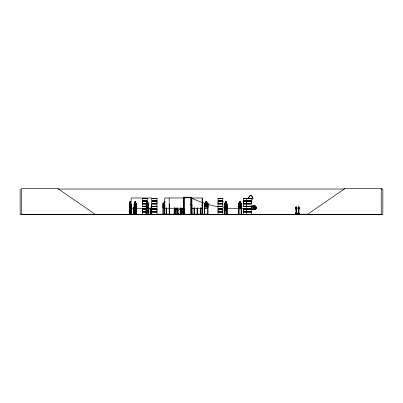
<?xml version="1.0" encoding="UTF-8"?>
<svg xmlns="http://www.w3.org/2000/svg" width="403" height="403" viewBox="0 0 403 403"><rect width="100%" height="100%" fill="white"/><g stroke="black" fill="none" stroke-linecap="round" stroke-linejoin="round"><path stroke-width="0.6" d="M142.345 211.646L142.345 210.467M142.345 203.565L142.345 202.387M156.989 210.467L156.989 209.283L152.188 209.283M156.989 202.387L156.989 201.208L152.188 201.208M218.033 211.646L218.033 209.283L222.839 209.283L222.834 211.646L218.033 211.646L218.038 210.467M218.033 203.565L218.033 201.208L222.839 201.208L222.834 203.565L218.033 203.565L218.038 202.387M222.834 210.467L222.834 209.283M222.834 202.387L222.834 201.208M251.507 210.467L251.502 211.646L243.352 211.646L243.357 210.467M243.352 203.565L243.352 201.208L251.507 201.208L251.502 203.565L243.352 203.565L243.357 202.387M246.707 210.467L246.707 211.646L246.701 209.283M246.707 202.387L246.707 203.565L246.701 201.208M251.502 202.387L251.502 201.208M204.235 214.3L204.321 204.23L204.669 204.23L204.709 214.497M296.422 214.003L296.543 209.056A1.285 0.579 -90 0 0 296.543 207.238A1.285 0.579 -90 0 0 295.721 207.238A1.285 0.579 -90 0 0 295.721 209.056L296.059 213.444M296.492 214.003L296.613 209.056A1.285 0.579 -90 0 0 296.613 207.238A1.285 0.579 -90 0 0 295.792 207.238A1.285 0.579 -90 0 0 295.792 209.056L295.721 209.056M298.905 214.003L299.097 209.056A1.285 0.579 -90 0 0 299.097 207.238A1.285 0.579 -90 0 0 298.275 207.238A1.285 0.579 -90 0 0 298.275 209.056L298.583 213.333M296.024 213.444C296.502 212.834 294.704 213.494 296.109 213.333M295.515 213.273L296.059 213.142M298.034 213.444L298.139 213.142L297.983 213.444M295.832 213.363L295.515 213.137L295.535 213.444M298.019 213.303L298.563 213.353L298.029 213.308M130.406 208.104L130.401 203.011M127.539 214.492L137.75 214.472M127.595 214.497L137.715 214.477M142.289 206.371L145.946 206.442M142.324 214.492L142.345 212.119M156.999 206.417L152.173 206.321M218.013 206.331L222.844 206.442M218.023 214.492L222.844 214.401L222.834 212.119L218.033 212.119L218.033 214.396M246.691 214.492L246.701 212.119M130.386 205.832L130.219 206.845L129.917 206.845L129.902 201.747M135.892 208.064L136.103 206.845M135.907 208.104L136.164 203.455L135.897 203.011M182.378 214.305L185.723 214.467M147.382 205.127L147.977 206.442L147.498 204.92L147.951 203.45L147.372 204.573M191.863 214.446L191.888 197.989M225.74 204.674L226.481 203.47L225.992 204.92L226.466 206.442L225.836 205.192L225.171 206.422L225.675 204.915L225.232 203.45L226.148 203.475L226.148 205.832L225.433 205.832L225.433 203.475L225.826 204.628M147.397 204.674L147.392 204.548M148.294 210.568L148.591 205.918L148.274 205.515L146.496 205.515M148.591 209.308L148.324 210.568L146.475 210.568M162.802 214.492L166.222 214.446L166.293 214.124M162.893 214.467L162.933 203.46L163.331 203.011L164.238 203.011M166.222 214.305L162.827 214.305L166.293 214.23M148.239 208.064L148.5 206.845M148.254 208.104L148.556 206.85M226.627 210.527L226.884 209.303M226.642 210.568L226.944 209.308M129.64 203.011L129.549 203.48L129.902 203.011M241.049 208.104L241.337 203.475L241.029 203.052L238.924 203.052M223.136 214.467L228.572 214.305L223.126 214.472M223.141 214.305L228.572 214.305M237.296 214.467L242.787 214.305M239.951 214.467L237.302 214.305L239.941 214.472M248.162 214.467L253.643 214.305L243.347 214.401L243.352 212.119L251.507 212.119L251.507 214.396M183.97 213.237L183.546 214.456L184.01 213.242L183.97 209.867L183.566 209.404L182.745 209.404L182.745 208.139M147.337 205.192L146.702 206.442L147.166 204.462L147.629 204.462L147.629 204.88L147.166 204.88L146.722 203.45L147.327 204.628M146.173 214.472L146.062 214.124M146.334 214.467L146.37 204.23L146.052 204.23L146.027 214.497M142.294 214.436L150.012 214.472L142.345 214.331M204.457 214.497L200.387 214.29L204.422 214.467M131.056 214.467L131.529 214.124M169.114 214.446L169.129 214.124M174.066 214.305L174.151 209.283L174.499 209.283L174.499 214.497L174.121 213.242M180.156 214.467L180.247 214.124L180.196 214.446M255.819 208.406L255.542 209.036L254.006 209.036L253.346 208.406L253.346 207.228L254.006 206.593L255.542 206.593L255.819 207.228L256.701 207.182L256.671 208.447L255.819 208.406L256.701 208.447M295.268 214.406L295.162 213.661M295.323 214.487L307.827 214.477L307.746 214.195L300.089 214.331M295.968 213.661L295.807 214.406M299.328 213.661L299.328 214.195L297.646 214.195C297.681 212.804 297.303 215.011 297.812 214.477M298.346 214.487L298.452 213.661M305.262 214.195L305.056 214.492M306.879 214.195L306.834 214.492M307.539 214.492L307.756 214.331L295.041 214.492M134.426 203.011L134.179 214.497M224.657 214.497L224.914 203.011M146.516 205.47L146.234 205.923M224.854 205.47L224.597 205.938L224.819 205.47L225.383 205.47M146.208 214.497L146.455 203.011M146.506 210.568L146.465 203.052M190.367 204.543C190.423 203.545 189.591 205.006 190.438 204.452M238.939 203.011L238.652 203.48L238.636 214.497M255.552 209.711L255.85 209.293L255.845 206.366L255.88 207.182M253.341 209.711L255.583 209.711L255.88 208.447M174.121 209.852L174.524 209.404L175.386 209.404M180.262 209.872L180.64 209.444L183.546 209.444M225.433 203.052L225.045 203.475L225.045 205.832L225.433 206.845L226.148 206.845L226.531 205.832L226.148 201.787M147.035 205.515L146.647 205.933L146.647 208.291L147.035 209.303L147.76 209.303L148.143 208.291L148.143 205.933L147.76 205.515M225.408 205.515L225.02 205.933L225.02 208.291L225.408 209.303L226.138 209.303L226.526 208.291L226.526 205.933L226.138 205.515M240.45 201.787L239.563 201.787L239.594 203.052L239.11 203.475L239.11 205.832L239.563 206.845L240.42 206.845L240.878 205.832L240.878 203.475L240.42 203.052L240.42 201.787M307.257 214.497L344.253 189.037L344.253 188.287L381.243 188.287L381.243 214.497L20.15 214.497L20.15 189.037M144.536 214.472L150.082 214.23M174.796 209.867L175.426 209.444L175.386 208.139M252.55 206.386L253.371 205.923M57.972 189.037L344.444 189.037M380.961 189.037L382.85 189.037L382.85 214.713L21.45 214.713L21.45 188.554L58.445 188.554L58.445 189.037L95.435 214.497M184.312 197.762L190.75 197.762M184.106 197.989L164.651 197.989L164.631 214.497M142.335 198.362L147.145 198.362M152.183 198.362L156.999 198.362M218.028 198.362L222.844 198.362M243.347 198.362L251.512 198.362M152.183 198.452L156.999 198.457L156.989 200.734L152.188 200.734M218.028 198.452L222.844 198.447L222.834 200.734L218.033 200.734L218.033 198.457M142.345 198.598L147.14 198.598M152.193 198.598L156.989 198.598M218.038 198.598L222.834 198.598M243.357 198.598L251.502 198.598M142.34 200.734L147.145 200.734L147.145 198.457L142.335 198.452L142.345 200.734M142.304 200.896L147.176 200.896M152.153 200.896L157.024 200.896M217.998 200.896L222.874 200.896M243.321 200.896L251.543 200.896M142.304 201.042L147.176 201.042M152.153 201.042L157.024 201.042M217.998 201.042L222.874 201.042M243.321 201.042L251.543 201.042M147.145 201.208L142.34 201.208L142.34 203.565L146.44 203.565M129.862 201.747L130.229 201.747L130.386 203.475L130.406 214.497M134.829 201.747L135.514 201.747L135.816 203.475L135.494 206.845L134.889 206.845L134.562 205.832L134.864 201.747M146.954 201.747L147.775 201.747L147.745 203.052L148.138 203.475L148.138 205.832L147.745 206.845L147.014 206.845L146.621 205.832L146.989 201.747L146.954 203.011L146.42 203.011M165.039 201.747L164.192 201.747L164.238 208.104M129.872 201.787L130.219 201.787M134.849 201.787L135.494 201.787M146.979 201.787L147.745 201.787L147.715 203.052M205.631 201.787L206.81 201.787L206.804 203.052L207.434 203.475L207.434 205.832L206.804 206.845L205.631 206.845L205.001 205.832L205.001 203.475L205.631 203.052L205.585 201.747L206.85 201.747L206.845 203.011L207.666 203.011L208.109 203.455L208.104 206.85L207.671 208.104L204.719 208.104L204.331 206.85L204.331 203.46L204.734 203.011L205.59 203.011M225.433 201.787L226.184 201.787M130.164 201.999L130.164 202.422M165.205 201.999L164.449 201.999L164.449 202.422L165.205 202.422M130.189 203.011L130.441 203.011M134.385 203.011L134.864 203.011M135.479 203.011L135.937 203.011M147.74 203.011L148.279 203.011M224.879 203.011L225.438 203.011M226.174 203.011L226.708 203.011L226.98 203.455L226.949 214.497M239.563 203.011L238.914 203.011L238.621 203.46L238.727 214.497M240.45 203.011L241.07 203.011L241.392 203.455L241.362 214.497M129.645 203.052L130.436 203.052L130.507 203.475L130.517 214.497L130.537 214.124L130.26 214.497L130.285 207.852M134.395 203.052L135.927 203.052M146.43 203.052L148.269 203.052M163.351 203.052L164.238 203.052L163.603 203.475L163.603 205.832L164.238 206.845M204.749 203.052L207.646 203.052M224.894 203.052L226.698 203.052L226.919 203.475M136.128 203.455L136.103 214.497L136.002 207.852M224.667 203.46L224.814 210.568L226.677 210.568M152.188 203.565L156.994 203.565L156.994 201.208M142.304 203.732L146.465 203.732M152.153 203.732L157.024 203.732M217.998 203.732L222.874 203.732M243.321 203.732L251.543 203.732M142.304 203.878L146.465 203.878M152.153 203.878L157.024 203.878M217.998 203.878L222.874 203.878M243.321 203.878L251.543 203.878M146.44 204.044L142.34 204.044L142.34 206.316L145.946 206.321M152.188 204.044L156.994 204.044L156.994 206.316L152.183 206.316L156.989 206.255M251.507 204.044L243.352 204.044L243.352 206.316L251.512 206.321M147.009 204.205L147.815 204.205M131.141 204.23L131.489 204.23L131.529 214.497M135.811 204.23L136.103 204.23M147.035 204.25L147.79 204.25M148.178 204.23L148.5 204.23M151.684 204.23L151.337 204.23L151.296 214.497M162.908 204.23L163.255 204.23L163.215 214.497M169.169 204.23L169.517 204.23L169.557 214.497L169.582 214.179M191.888 204.23L192.045 214.497L192.085 214.124M202.16 204.23L202.059 214.497M202.246 204.23L202.377 214.497M208.079 204.23L207.721 204.23L207.691 214.497L207.681 214.124L208.119 214.124L208.144 214.492M224.657 204.23L224.975 204.23M225.378 204.25L226.138 204.25M238.631 204.23L238.979 204.23L238.964 214.497M146.48 205.47L147.045 205.47M147.785 205.47L148.319 205.47L148.566 205.933M226.128 205.47L226.667 205.47M224.829 205.515L226.657 205.515M251.019 205.862L254.585 205.862L254.585 206.21L251.019 206.21M226.909 205.918L226.637 205.47M142.345 206.255L145.941 206.255M243.357 206.255L251.502 206.255M218.028 206.316L222.844 206.321M243.347 206.442L251.512 206.417M142.335 206.522L145.946 206.527M152.183 206.538L156.999 206.527L156.989 208.809L152.188 208.809M218.028 206.522L222.844 206.538M243.347 206.527L251.512 206.538M142.345 206.674L145.941 206.674M152.193 206.674L156.989 206.674M218.038 206.674L222.834 206.674M243.357 206.674L251.502 206.674M130.446 208.104L129.635 208.104L129.575 206.85M134.179 206.85L134.416 208.104M146.168 206.85L146.445 208.104M224.637 206.85L224.924 208.064M226.98 206.85L226.682 208.104L224.874 208.104M241.367 206.85L241.08 208.104L238.903 208.104L238.621 206.85L238.934 208.104M251.15 207.459L251.855 207.459L251.855 208.049L251.15 208.049M129.645 208.064L130.436 208.064M134.395 208.064L135.927 208.064M146.43 208.064L148.269 208.064M164.515 208.064L163.351 208.064L162.973 206.845L162.973 203.48M207.646 208.064L204.749 208.064L204.371 206.845M224.894 208.064L226.698 208.064M238.924 208.064L241.059 208.064M134.38 208.104L135.942 208.104M146.41 208.104L148.289 208.104M164.51 208.104L163.321 208.104L162.933 206.85M175.426 208.18L176.605 208.18L176.605 209.444L177.239 209.867L177.239 212.225L176.605 213.237L175.426 213.237L174.796 212.225M131.141 208.26L142.345 208.26M148.571 208.26L151.684 208.26M164.651 208.26L184.106 208.26M191.279 208.26L202.16 208.26M142.34 208.809L145.941 208.809M222.839 208.809L218.033 208.809L218.033 206.538M243.352 208.809L251.507 208.809M142.304 208.976L145.957 208.976M152.153 208.976L157.024 208.976M217.998 208.976L222.874 208.976M243.321 208.976L251.543 208.976M299.097 209.056L299.026 209.056A1.285 0.579 -90 0 0 299.026 207.238A1.285 0.579 -90 0 0 298.205 207.238A1.285 0.579 -90 0 0 298.205 209.056L298.275 209.056M142.304 209.122L145.957 209.122M152.153 209.122L157.024 209.122M217.998 209.122L222.874 209.122M243.321 209.122L251.543 209.122M145.941 209.283L142.34 209.283L142.34 211.646L147.145 211.646M146.234 209.308L146.526 210.527M180.247 209.283L180.594 209.283L180.594 214.497L180.222 213.242L180.222 209.852L180.62 209.404L181.481 209.404L181.481 208.139M224.572 209.308L224.844 210.568M174.544 209.444L177.451 209.444L177.869 209.867L177.869 213.237L177.481 214.497L177.532 214.124M184.02 209.429L183.672 209.429L183.713 214.497M251.019 209.631L255.573 209.671M152.188 211.646L156.994 211.646L156.994 209.283M142.304 211.807L147.176 211.807M152.153 211.807L157.024 211.807M217.998 211.807L222.874 211.807M243.321 211.807L251.543 211.807M142.304 211.953L147.176 211.953M152.153 211.953L157.024 211.953M217.998 211.953L222.874 211.953M243.321 211.953L251.543 211.953M142.34 212.119L147.145 212.119M152.188 212.119L156.994 212.119L156.994 214.396L152.173 214.492M300.573 214.089L301.424 214.089M303.056 214.089L303.907 214.089M129.373 214.124L129.65 214.124M133.393 214.124L133.801 214.124L133.801 214.497M134.023 214.124L134.38 214.124M135.781 214.124L136.285 214.124M146.022 214.124L146.405 214.124L146.395 214.497M147.13 214.124L146.763 214.124L146.757 214.497M148.531 214.124L148.153 214.124L148.153 214.497L148.178 209.061M150.505 214.124L150.057 214.124L150.057 214.497M152.682 214.179L150.737 214.179L150.737 214.497M156.963 214.179L184.08 214.179M190.785 214.179L202.588 214.179L202.588 214.497M204.271 214.124L204.709 214.124M226.713 214.124L227.085 214.124L227.08 214.497L227.06 204.23L226.738 204.23L226.718 214.497M238.596 214.124L239.014 214.124L239.004 214.497M241.493 214.124L241.08 214.124L241.085 214.497M295.162 214.195L296.845 214.195L296.845 213.661M150.213 214.472L150.878 214.472L150.188 214.446L150.097 207.852M177.391 214.124L177.431 214.497L173.219 214.285L180.468 214.23L180.468 214.497M180.635 214.23L191.299 214.285M192.715 214.3L196.07 214.467M197.48 214.23L204.457 214.285M204.699 214.23L207.691 214.23M207.933 214.285L208.316 214.305L207.933 214.497M127.59 214.305L137.735 214.305M150.188 214.305L150.848 214.305M152.193 214.331L156.989 214.331M173.235 214.3L176.564 214.467M177.97 214.305L177.919 209.429L177.572 209.429L177.572 214.497M180.927 214.29L180.897 214.124M207.958 214.305L208.316 214.305M218.038 214.331L222.834 214.331M243.357 214.331L253.643 214.305M190.735 214.446L180.64 214.456L180.262 213.237M200.966 214.472L200.901 214.124M189.798 214.467L189.748 214.124M184.03 214.124L184.075 214.497L184.146 214.124M184.181 214.124L184.221 214.497L184.272 197.717L190.79 197.717L190.785 214.497M166.787 214.472L166.721 214.124M151.906 214.472L151.956 214.179M150.354 214.472L150.395 214.124M252.58 209.293L253.376 209.671L252.52 209.323L252.52 206.356L253.341 205.923L255.588 205.923L255.88 206.366M202.205 214.467L202.16 197.989L191.279 197.989A139.962 107.243 65.1 0 0 218.008 206.83M177.914 209.847L177.466 209.404L176.65 209.404L176.65 208.139M255.557 205.923L255.85 206.386M298.144 213.162L298.28 213.409L298.205 209.056M148.249 203.011L148.531 203.475L148.506 214.497M148.239 203.052L148.5 203.475M226.627 205.515L226.884 205.933M135.892 203.052L136.103 203.475M147.09 214.477L147.09 210.27M146.974 214.29L147.024 214.124M202.291 214.492L202.246 197.989M224.662 206.845L224.909 208.104M134.239 206.845L134.431 208.064M129.549 206.845L129.68 208.104M180.594 214.124L180.594 214.497M174.494 214.124L174.494 214.497M299.394 214.331L299.394 213.661L298.381 213.661L298.381 214.195M298.23 214.195L298.23 213.071L297.882 213.071L297.882 214.195M298.149 213.071L298.149 214.195M297.963 213.071L297.963 214.195M296.91 214.331L296.91 213.661L295.898 213.661L295.898 214.195M295.747 214.195L295.747 213.071L295.399 213.071L295.399 214.195M295.666 213.071L295.666 214.195M295.48 213.071L295.48 214.195M254.585 209.631L254.585 209.283L243.352 209.283L243.352 211.646M254.484 205.862L254.484 206.21M254.484 209.283L254.484 209.631M251.774 207.459L251.774 208.049M246.701 198.457L246.707 200.734M246.707 204.044L246.701 206.316M246.701 206.538L246.707 208.809M241.488 214.497L241.457 204.23L241.11 204.23L241.175 214.497M241.321 214.124L241.306 214.497M241.206 204.23L241.206 214.497M240.45 203.052L240.48 201.747L239.533 201.747L239.563 203.052M238.883 204.23L238.914 214.497M238.783 214.124L238.767 214.497M226.844 204.23L226.844 214.497M226.748 214.124L226.824 214.497M226.184 203.052L226.209 201.747L225.408 201.747L225.463 203.052M226.164 205.47L226.164 204.205L225.353 204.205L225.378 205.515M224.975 209.666L224.965 214.497L225 214.124L224.627 214.124L224.632 214.497M224.869 204.23L224.894 214.497M224.763 209.666L224.763 214.497M208.064 203.475L208.039 214.497M207.772 214.124L207.777 214.497M204.659 204.23L204.659 214.497M204.366 214.124L204.366 214.497M202.422 214.124L202.417 214.497M202.14 214.124L202.14 214.497M201.968 214.124L201.968 214.497M201.5 214.179L201.5 214.497M200.86 207.852L200.82 214.497M200.553 214.124L200.553 214.497M200.513 207.852L200.472 214.497M197.48 214.124L197.48 214.497M197.44 207.852L197.399 214.497M197.132 214.124L197.127 214.497M197.092 207.852L197.062 214.497M194.427 214.124L194.432 214.497M194.412 207.938L194.412 214.497M194.296 207.938L194.296 214.497M194.241 207.938L194.221 214.497M194.125 207.938L194.105 214.497M191.909 214.124L191.909 214.497M191.465 214.179L191.465 214.497M191.299 214.497L191.299 197.213L183.768 197.213L183.813 214.497M191.198 214.497L191.198 197.309L183.864 197.309L183.864 214.497M189.667 214.124L189.707 214.497M189.4 214.124L189.405 214.497M189.36 214.124L189.324 214.497M188.972 214.179L188.972 214.497M188.438 214.179L188.438 214.497M183.98 214.124L183.98 214.497M183.632 214.124L183.597 214.497M183.39 214.179L183.39 214.497M180.856 207.852L180.856 209.666M180.816 214.124L180.816 214.497M180.509 207.852L180.509 209.666M180.554 214.124L180.554 214.497M180.247 209.283L180.287 214.497M177.431 207.852L177.431 209.666M177.124 214.124L177.124 214.497M177.083 207.852L177.083 209.666M177.083 214.124L177.058 214.497M174.942 214.124L174.942 214.497L174.922 207.938M174.806 207.938L174.781 214.497M174.746 207.938L174.726 214.497M174.63 207.938L174.61 214.497M174.534 214.124L174.539 214.497M170.111 214.179L170.111 214.497M169.477 214.124L169.477 214.497M169.169 197.989L169.169 214.497M166.681 207.852L166.706 214.497M166.333 207.852L166.293 214.497M164.847 214.497L164.827 204.23L164.535 204.23L164.535 214.497L164.52 214.124M164.711 204.23L164.731 214.497M163.296 214.124L163.296 214.497M162.948 214.124L162.948 214.497M151.709 214.497L151.684 197.989L131.141 197.989L131.116 214.497M151.644 214.124L151.644 214.497M151.377 214.124L151.427 214.497M150.44 207.852L150.48 214.497M148.49 214.124L148.42 214.497M148.395 209.061L148.339 214.497M148.284 204.23L148.259 214.497M147.07 204.25L147.07 205.515M146.727 214.124L146.712 214.497M146.269 210.27L146.294 214.497M136.254 207.852L136.285 214.497M136.164 207.852L136.164 214.497M135.927 204.23L135.972 214.497M135.882 214.124L135.882 214.497M135.811 207.248L135.746 214.497M135.458 201.787L135.458 203.052M134.37 214.497L134.345 204.23L134.053 204.23L134.053 214.497L134.043 214.124M134.239 203.48L134.254 214.497M133.771 207.852L133.771 214.497M133.68 207.852L133.71 214.497M133.574 214.124L133.625 214.497M133.519 207.852L133.489 214.497M133.428 207.852L133.443 214.497M130.179 201.787L130.179 203.052M129.63 214.497L129.62 204.23L129.393 214.497M129.575 203.46L129.559 214.497M129.489 204.23L129.504 214.497M243.427 208.371A139.962 107.243 65.1 0 1 226.481 208.099M224.023 207.807A139.962 107.243 65.1 0 1 222.794 207.636M248.575 198.543A3.234 2.131 -90 0 1 250.706 195.304A3.234 2.131 -90 0 1 252.837 198.543L253.19 198.543L252.646 199.289L252.102 198.543L252.449 198.543A2.7 1.778 -90 0 0 250.671 195.838A2.7 1.778 -90 0 0 248.893 198.543M253.648 208.598L253.699 208.92L254.646 208.079L255.588 208.87L254.832 207.832L255.588 206.759L254.641 207.56L253.663 206.724L254.464 207.812L253.648 208.598M130.3 206.371L130.013 205.192C129.615 209.56 129.615 200.417 130.008 204.628L130.27 203.45L130.3 206.371M135.71 206.371L135.146 205.192L134.582 206.422L135.005 204.915L134.632 203.45L135.131 204.628L135.685 203.47L135.272 204.92L135.71 206.371M148.118 208.835L147.443 207.651L146.773 208.88L147.281 207.374L146.833 205.908L147.76 205.933L147.76 208.291L147.035 208.291L147.03 205.943L147.433 207.087L148.092 205.928L147.599 207.384L148.118 208.835M226.41 208.835L225.73 207.651L225.055 208.88L225.564 207.374L225.116 205.908L225.72 207.087L226.38 205.928L225.887 207.384L226.41 208.835M240.833 206.371L240.52 206.376L240.037 205.192L239.241 206.422L239.84 204.915L239.266 203.47L240.022 204.628L240.798 203.47L240.218 204.92L240.833 206.371M207.323 206.371L206.92 206.412L206.225 205.192C205.681 207.117 204.24 206.704 205.958 204.915C204.291 203.465 205.777 202.709 206.205 204.628C206.684 202.81 208.185 203.198 206.477 204.92L207.323 206.371M183.335 212.225L182.705 213.237L181.526 213.237L180.892 212.225L180.892 209.867L181.526 209.444L181.526 208.18L182.705 208.18L182.705 209.444L183.335 209.867L183.335 212.225M251.512 198.452L243.347 198.447L243.357 200.734L251.507 200.734L251.507 198.457M135.383 201.999L134.995 201.999L134.995 202.422L135.383 202.422L135.383 201.999M147.614 201.999L147.145 201.999L147.145 202.422L147.614 202.422L147.614 201.999M206.593 201.999L205.837 201.999L205.837 202.422L206.593 202.422L206.593 201.999M226.023 201.999L225.559 201.999L225.559 202.422L226.023 202.422L226.023 201.999M240.269 201.999L239.72 201.999L239.72 202.422L240.269 202.422L240.269 201.999M130.219 203.475L129.917 203.475L129.917 205.832L130.219 205.832L130.219 203.475M135.494 203.475L134.889 203.475L134.889 205.832L135.494 205.832L135.494 203.475M147.745 203.475L147.014 203.475L147.014 205.832L147.745 205.832L147.745 203.475M206.804 203.475L205.631 203.475L205.631 205.832L206.804 205.832L206.804 203.475M240.42 203.475L239.563 203.475L239.563 205.832L240.42 205.832L240.42 203.475M222.839 204.044L218.033 204.044L218.033 206.316L222.834 206.255L222.839 204.044M226.007 204.462L225.539 204.462L225.539 204.88L226.007 204.88L226.007 204.462M226.138 205.933L225.408 205.933L225.408 208.291L226.138 208.291L226.138 205.933M255.542 207.228L254.006 207.228L254.006 208.406L255.542 208.406L255.542 207.228M256.504 207.439L256.232 207.439L256.232 208.195L256.504 208.195L256.504 207.439M176.398 208.391L175.637 208.391L175.637 208.814L176.398 208.814L176.398 208.391M182.494 208.391L181.738 208.391L181.738 208.814L182.494 208.814L182.494 208.391M176.605 209.867L175.426 209.867L175.426 212.225L176.605 212.225L176.605 209.867M182.705 209.867L181.526 209.867L181.526 212.225L182.705 212.225L182.705 209.867M174.146 214.497L174.146 214.124L174.192 214.497M178.01 213.741A2.408 2.408 0 0 0 182.04 212.663A2.408 2.408 0 0 0 179.093 209.716A2.408 2.408 0 0 0 178.01 213.741"/></g></svg>
